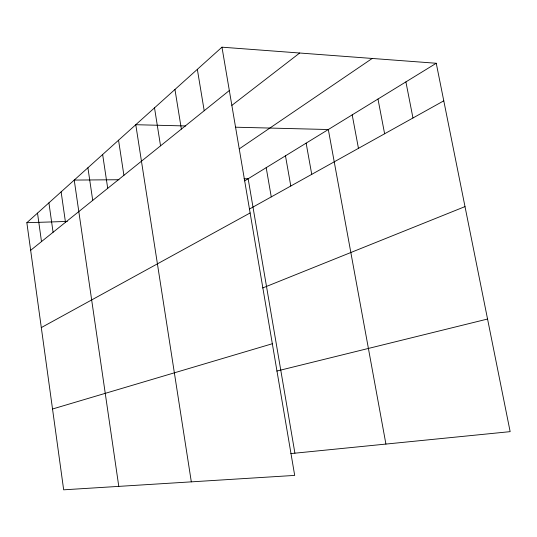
<?xml version="1.0" encoding="UTF-8"?>
<svg xmlns="http://www.w3.org/2000/svg" width="537" height="537" viewBox="0 0 537 537"><rect width="100%" height="100%" fill="white"/><g stroke="black" fill="none" stroke-linecap="round" stroke-linejoin="round"><path stroke-width="0.81" d="M221.969 47.182L294.692 475.406L63.668 489.818L26.85 222.701L221.969 47.182L436.245 63.265L510.15 431.647L290.819 453.59M30.656 250.309L229.326 90.525M231.863 105.38L299.686 53.015M239.307 148.843L372.201 58.459M244.671 180.882L436.245 63.265M249.45 209.041L443.784 100.828M41.309 327.59L250.121 212.961M262.694 287.96L465.002 206.604M52.532 408.999L272.333 343.734M276.803 371.054L487.556 319.032M26.85 222.701L67.326 221.432M118.966 179.734L74.227 180.076L118.784 486.381M244.046 178.774L248.154 178.74L294.914 453.181M185.708 125.96L135.78 124.712L191.32 481.85M235.407 127.202L328.315 129.524L385.922 444.079M405.905 81.892L412.966 117.986M377.981 99.036L384.62 133.773M352.198 114.864L358.454 148.34M306.137 143.144L311.742 174.357M285.476 155.824L290.799 186.017M266.198 167.665L271.259 196.898M197.341 69.333L204.201 110.729M174.955 89.471L181.372 129.095M154.515 107.856L160.543 145.842M118.549 140.211L123.906 175.31M102.641 154.522L107.715 188.333M87.907 167.772L92.726 200.388M61.124 191.87L65.487 222.298M48.914 202.852L53.076 232.273M37.516 213.102L41.49 241.59"/></g></svg>
